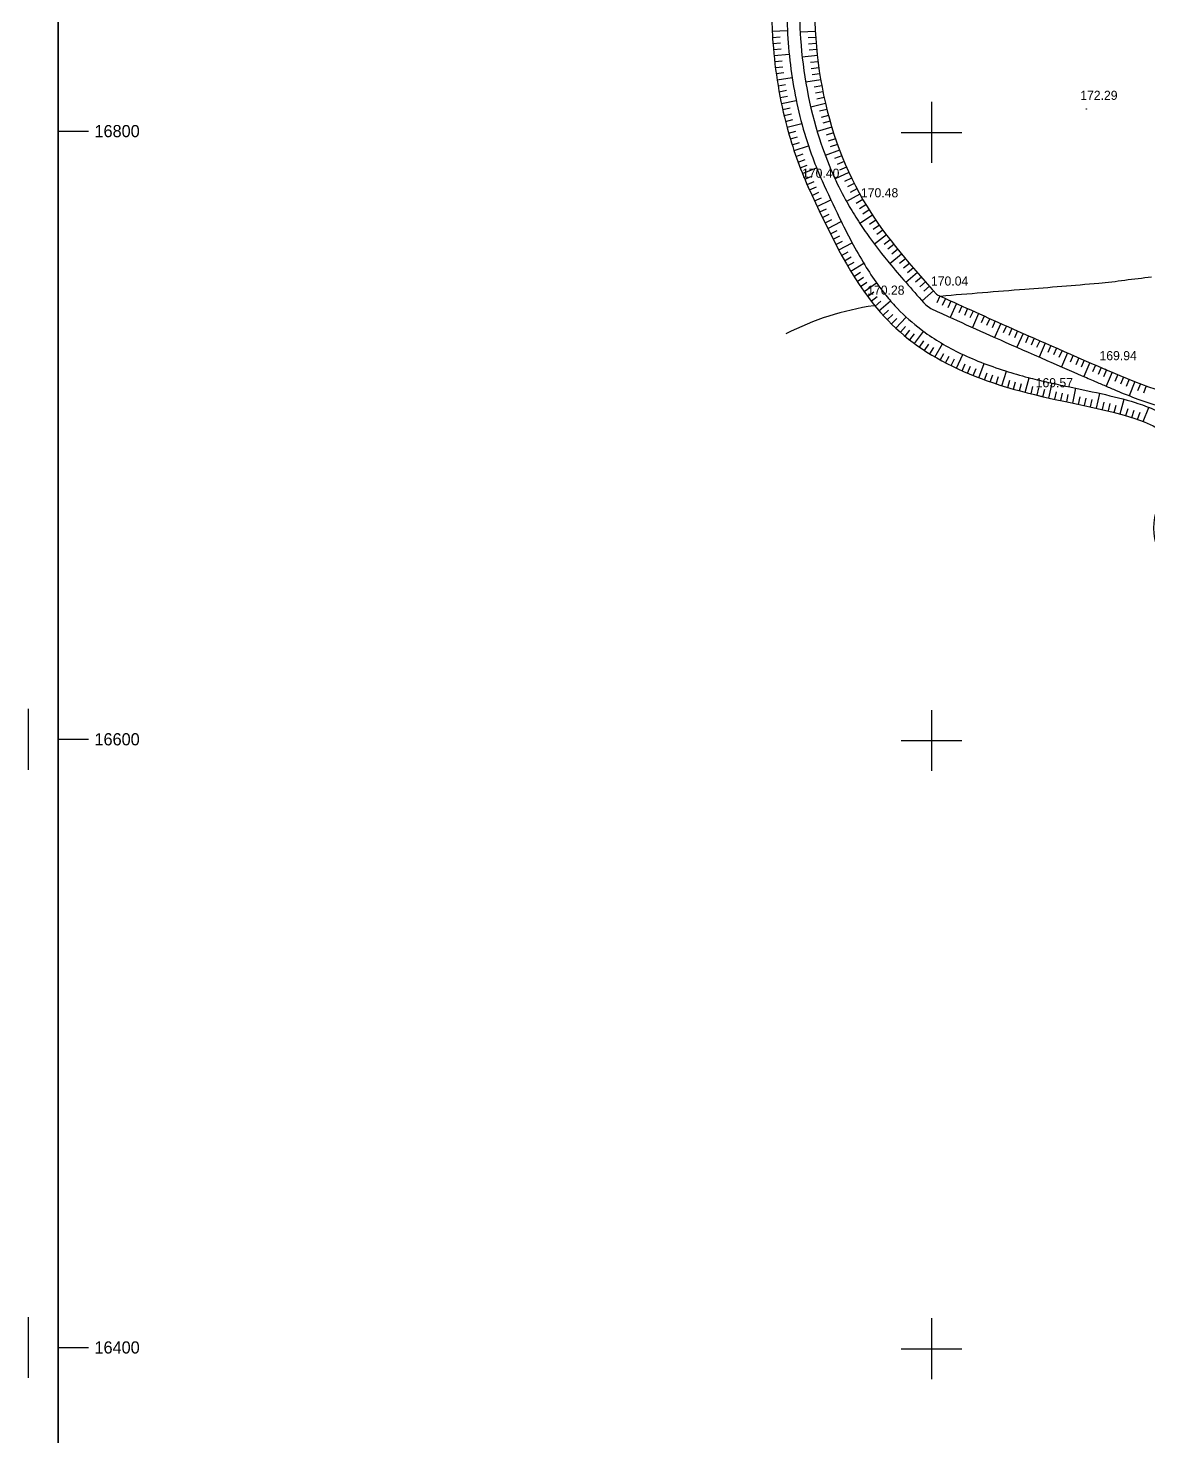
# Model space of a CAD drawing. Extents: x -83928 to -81707, y 15464 to 18601.
# Drawn here: x -83897.1 to -83528.5, y 16371 to 16834.3 of the extents above; entities that cross this region are included whole.
import ezdxf
from ezdxf.enums import TextEntityAlignment as Align

# ---------------------------------------------------------------- set-up
doc = ezdxf.new("R2010")
doc.units = 0
doc.header["$MEASUREMENT"] = 0
doc.linetypes.add('ACAD_ISO03W100', pattern=[30, 12, -18])
for name, color, linetype in [('ALT', 7, 'Continuous'), ('CarPerim', 7, 'Continuous'), ('Carroyage 1', 7, 'Continuous'), ('CarTexte', 7, 'Continuous'), ('CNiv_1', 1, 'Continuous'), ('ECOULEMENT', 160, 'ACAD_ISO03W100'), ('POINTS', 3, 'Continuous'), ('Talus', 5, 'Continuous')]:
    doc.layers.add(name, color=color, linetype=linetype)

msp = doc.modelspace()

# ---------------------------------------------------------------- linework, layer by layer
at = {"layer": 'CarPerim'}
msp.add_line((-83887.33, 17000.42), (-83887.33, 15477.8), dxfattribs=at)
at = {"layer": 'Carroyage 1'}
for p, q in [((-83887.33, 16810.42), (-83887.33, 16790.42)), ((-83600, 16810), (-83600, 16790)), ((-83887.33, 16800.42), (-83877.33, 16800.42)), ((-83610, 16800), (-83590, 16800)), ((-83897.14, 16610.42), (-83897.14, 16590.42)), ((-83887.33, 16610.42), (-83887.33, 16590.42)), ((-83600, 16610), (-83600, 16590)), ((-83887.33, 16600.42), (-83877.33, 16600.42)), ((-83610, 16600), (-83590, 16600)), ((-83897.14, 16410.42), (-83897.14, 16390.42)), ((-83887.33, 16410.42), (-83887.33, 16390.42)), ((-83600, 16410), (-83600, 16390)), ((-83887.33, 16400.42), (-83877.33, 16400.42)), ((-83610, 16400), (-83590, 16400))]:
    msp.add_line(p, q, dxfattribs=at)
at = {"layer": 'CNiv_1', "color": 0}
msp.add_lwpolyline([(-81721.1, 18600.42), (-81721.1, 15464.43), (-83887.33, 15464.43), (-83887.33, 18600.42)], close=True, dxfattribs=at)
at = {"layer": 'CNiv_1', "elevation": 170}
for points in [[(-83527.67, 16752.33, 0.012668), (-83536.47, 16751.31, -0.013085), (-83545, 16750.33, -0.003104), (-83569.38, 16748.33, 0.002558), (-83597.07, 16746.08, 0.002558)], [(-83618.72, 16743.04, 0.000015), (-83619, 16743, 0.081901), (-83647.9, 16733.75)]]:
    msp.add_lwpolyline(points, format="xyb", dxfattribs=at)
at = {"layer": 'ECOULEMENT', "linetype": 'ByBlock', "extrusion": (0.000932032, -0.005533, 0.999984)}
msp.add_line((-83601.93, 16743.26, 196), (-83600.26, 16742.04, 195.98), dxfattribs=at)
at = {"layer": 'ECOULEMENT', "linetype": 'ByBlock'}
for points, knots in [([(-83680.06, 17000, 199.34), (-83679.23, 16995.51, 199.28), (-83678.07, 16991.22, 199.23), (-83675.25, 16982.79, 199.12), (-83673.56, 16978.67, 199.06), (-83669.93, 16970.8, 198.95), (-83667.99, 16967.05, 198.9), (-83664.08, 16959.85, 198.8), (-83662.1, 16956.4, 198.76), (-83658.27, 16949.73, 198.66), (-83656.43, 16946.52, 198.62), (-83653.05, 16940.31, 198.53), (-83651.51, 16937.3, 198.49), (-83648.86, 16931.49, 198.42), (-83647.75, 16928.69, 198.38), (-83646.56, 16924.92, 198.33), (-83646.27, 16923.87, 198.32), (-83645.82, 16922.06, 198.29), (-83645.65, 16921.28, 198.28), (-83645.39, 16919.94, 198.27), (-83645.3, 16919.36, 198.26), (-83645.12, 16918.19, 198.24), (-83645.05, 16917.6, 198.24), (-83644.85, 16915.79, 198.21), (-83644.76, 16914.55, 198.2), (-83644.6, 16910.39, 198.15), (-83644.7, 16907.33, 198.11), (-83645.23, 16900.85, 198.04), (-83645.66, 16897.44, 198), (-83646.74, 16890.33, 197.91), (-83647.38, 16886.63, 197.87), (-83648.73, 16878.98, 197.78), (-83649.43, 16875.03, 197.74), (-83650.43, 16868.76, 197.67), (-83650.76, 16866.51, 197.64), (-83651.26, 16862.74, 197.6), (-83651.44, 16861.23, 197.58), (-83651.97, 16856.36, 197.52), (-83652.23, 16853, 197.48), (-83652.73, 16842.92, 197.36), (-83652.67, 16836.19, 197.28), (-83651.5, 16820.03, 197.08), (-83649.97, 16810.65, 196.96), (-83645.71, 16794.86, 196.76), (-83643.41, 16788.32, 196.67), (-83640.58, 16782, 196.59)], [370.051749, 370.051749, 370.051749, 370.051749, 380.825452, 380.825452, 392.226016, 392.226016, 403.62658, 403.62658, 415.027144, 415.027144, 426.427707, 426.427707, 437.828271, 437.828271, 449.228835, 449.228835, 453.669195, 453.669195, 457.022788, 457.022788, 459.539616, 459.539616, 462.056445, 462.056445, 467.090101, 467.090101, 478.371146, 478.371146, 489.652191, 489.652191, 500.933236, 500.933236, 512.214281, 512.214281, 518.376147, 518.376147, 522.400761, 522.400761, 531.282948, 531.282948, 549.047322, 549.047322, 574.233149, 574.233149, 592.709848, 592.709848, 592.709848, 592.709848]), ([(-83680.06, 17000, 199.34), (-83679.23, 16995.51, 199.28), (-83678.07, 16991.22, 199.23), (-83675.25, 16982.79, 199.12), (-83673.56, 16978.67, 199.06), (-83669.93, 16970.8, 198.95), (-83667.99, 16967.05, 198.9), (-83664.08, 16959.85, 198.8), (-83662.1, 16956.4, 198.76), (-83658.27, 16949.73, 198.66), (-83656.43, 16946.52, 198.62), (-83653.05, 16940.31, 198.53), (-83651.51, 16937.3, 198.49), (-83648.86, 16931.49, 198.42), (-83647.75, 16928.69, 198.38), (-83646.56, 16924.92, 198.33), (-83646.27, 16923.87, 198.32), (-83645.82, 16922.06, 198.29), (-83645.65, 16921.28, 198.28), (-83645.39, 16919.94, 198.27), (-83645.3, 16919.36, 198.26), (-83645.12, 16918.19, 198.24), (-83645.05, 16917.6, 198.24), (-83644.85, 16915.79, 198.21), (-83644.76, 16914.55, 198.2), (-83644.6, 16910.39, 198.15), (-83644.7, 16907.33, 198.11), (-83645.23, 16900.85, 198.04), (-83645.66, 16897.44, 198), (-83646.74, 16890.33, 197.91), (-83647.38, 16886.63, 197.87), (-83648.73, 16878.98, 197.78), (-83649.43, 16875.03, 197.74), (-83650.43, 16868.76, 197.67), (-83650.76, 16866.51, 197.64), (-83651.26, 16862.74, 197.6), (-83651.44, 16861.23, 197.58), (-83651.97, 16856.36, 197.52), (-83652.23, 16853, 197.48), (-83652.73, 16842.92, 197.36), (-83652.67, 16836.19, 197.28), (-83651.5, 16820.03, 197.08), (-83649.97, 16810.65, 196.96), (-83645.71, 16794.86, 196.76), (-83643.41, 16788.32, 196.67), (-83640.58, 16782, 196.59)], [370.051749, 370.051749, 370.051749, 370.051749, 380.825452, 380.825452, 392.226016, 392.226016, 403.62658, 403.62658, 415.027144, 415.027144, 426.427707, 426.427707, 437.828271, 437.828271, 449.228835, 449.228835, 453.669195, 453.669195, 457.022788, 457.022788, 459.539616, 459.539616, 462.056445, 462.056445, 467.090101, 467.090101, 478.371146, 478.371146, 489.652191, 489.652191, 500.933236, 500.933236, 512.214281, 512.214281, 518.376147, 518.376147, 522.400761, 522.400761, 531.282948, 531.282948, 549.047322, 549.047322, 574.233149, 574.233149, 592.709848, 592.709848, 592.709848, 592.709848]), ([(-83674.97, 17000, 199.32), (-83674.08, 16995.48, 199.26), (-83672.84, 16991.15, 199.21), (-83669.65, 16982.15, 199.09), (-83667.61, 16977.53, 199.03), (-83663.25, 16968.71, 198.91), (-83660.93, 16964.49, 198.85), (-83656.31, 16956.34, 198.74), (-83654.02, 16952.4, 198.68), (-83650.21, 16945.6, 198.59), (-83648.64, 16942.68, 198.55), (-83646.06, 16937.46, 198.48), (-83644.99, 16935.13, 198.45), (-83643.13, 16930.53, 198.39), (-83642.33, 16928.26, 198.36), (-83641.36, 16924.88, 198.31), (-83641.08, 16923.75, 198.3), (-83640.55, 16921.32, 198.27), (-83640.32, 16920.02, 198.25), (-83639.97, 16917.36, 198.22), (-83639.85, 16916, 198.2), (-83639.61, 16911.83, 198.15), (-83639.64, 16908.92, 198.11), (-83640, 16902.9, 198.04), (-83640.33, 16899.77, 198.01), (-83641.2, 16893.34, 197.93), (-83641.73, 16890.03, 197.89), (-83642.89, 16883.25, 197.82), (-83643.52, 16879.78, 197.78), (-83644.74, 16872.71, 197.69), (-83645.33, 16869.1, 197.65), (-83646.1, 16863.63, 197.59), (-83646.34, 16861.8, 197.57), (-83646.77, 16858.03, 197.52), (-83646.95, 16856.09, 197.5), (-83647.26, 16852.2, 197.46), (-83647.37, 16850.26, 197.43), (-83647.62, 16844.43, 197.36), (-83647.65, 16840.54, 197.32), (-83647.32, 16828.92, 197.18), (-83646.53, 16821.23, 197.08), (-83643.74, 16806.13, 196.89), (-83641.74, 16798.73, 196.79), (-83638.15, 16789.04, 196.67), (-83637.13, 16786.52, 196.63), (-83636.02, 16784.04, 196.6)], [370.829307, 370.829307, 370.829307, 370.829307, 382.405527, 382.405527, 395.981707, 395.981707, 409.557886, 409.557886, 423.134066, 423.134066, 433.685086, 433.685086, 442.402159, 442.402159, 451.119233, 451.119233, 455.497301, 455.497301, 460.593747, 460.593747, 465.690193, 465.690193, 475.883086, 475.883086, 486.075978, 486.075978, 496.26887, 496.26887, 506.461762, 506.461762, 516.654655, 516.654655, 521.682185, 521.682185, 526.971758, 526.971758, 532.261332, 532.261332, 542.84048, 542.84048, 563.998775, 563.998775, 585.15707, 585.15707, 592.709848, 592.709848, 592.709848, 592.709848]), ([(-83670.72, 17000, 199.31), (-83670.54, 16999.12, 199.3), (-83670.34, 16998.25, 199.29), (-83668.73, 16991.61, 199.2), (-83666.76, 16986.14, 199.13), (-83662.19, 16975.7, 198.99), (-83659.6, 16970.73, 198.92), (-83654.27, 16961.11, 198.79), (-83651.54, 16956.46, 198.72), (-83646.41, 16947.35, 198.6), (-83644, 16942.89, 198.54), (-83639.93, 16934.04, 198.42), (-83638.28, 16929.66, 198.36), (-83636.87, 16924.04, 198.29), (-83636.6, 16922.82, 198.27), (-83636.11, 16920.07, 198.24), (-83635.91, 16918.53, 198.22), (-83635.63, 16915.38, 198.18), (-83635.54, 16913.78, 198.16), (-83635.46, 16908.91, 198.1), (-83635.62, 16905.55, 198.06), (-83636.44, 16896.72, 197.96), (-83637.32, 16891.1, 197.89), (-83639.3, 16879.56, 197.76), (-83640.41, 16873.64, 197.69), (-83641.77, 16864.69, 197.59), (-83642.17, 16861.75, 197.55), (-83643.5, 16849.46, 197.41), (-83643.72, 16840.07, 197.3), (-83642.32, 16819.52, 197.05), (-83640.29, 16808.43, 196.91), (-83635.6, 16793.96, 196.72), (-83634.15, 16790.12, 196.67), (-83631.22, 16783.47, 196.58), (-83629.81, 16780.62, 196.54), (-83627.24, 16775.9, 196.47), (-83626.13, 16774.01, 196.45), (-83623.8, 16770.3, 196.4), (-83622.59, 16768.49, 196.37), (-83618.82, 16763.15, 196.29), (-83616.14, 16759.74, 196.25), (-83609.65, 16751.9, 196.13), (-83605.77, 16747.56, 196.07), (-83601.93, 16743.26, 196)], [371.554392, 371.554392, 371.554392, 371.554392, 373.930083, 373.930083, 389.825561, 389.825561, 405.721039, 405.721039, 421.616516, 421.616516, 437.511994, 437.511994, 453.407472, 453.407472, 457.787077, 457.787077, 463.259762, 463.259762, 468.732447, 468.732447, 479.677817, 479.677817, 496.870174, 496.870174, 514.062532, 514.062532, 522.339136, 522.339136, 548.44304, 548.44304, 580.263148, 580.263148, 592.041207, 592.041207, 601.207113, 601.207113, 607.526406, 607.526406, 613.845699, 613.845699, 626.484285, 626.484285, 643.622626, 643.622626, 643.622626, 643.622626]), ([(-83665.61, 17000, 199.29), (-83659.05, 16970.47, 198.92), (-83618.57, 16931.78, 198.32), (-83644.4, 16851.66, 197.44), (-83633.68, 16786.29, 196.62), (-83606.51, 16755.88, 196.17), (-83598.2, 16746.6, 196.03)], [372.535882, 372.535882, 372.535882, 372.535882, 458.160844, 522.362247, 606.574802, 643.622626, 643.622626, 643.622626, 643.622626]), ([(-83665.61, 17000, 199.29), (-83659.05, 16970.47, 198.92), (-83618.57, 16931.78, 198.32), (-83644.4, 16851.66, 197.44), (-83633.68, 16786.29, 196.62), (-83606.51, 16755.88, 196.17), (-83598.2, 16746.6, 196.03)], [372.535882, 372.535882, 372.535882, 372.535882, 458.160844, 522.362247, 606.574802, 643.622626, 643.622626, 643.622626, 643.622626]), ([(-83636.04, 16784.1, 196.6), (-83634.16, 16780.03, 196.55), (-83632.29, 16775.99, 196.49), (-83627.7, 16766.56, 196.36), (-83624.95, 16761.27, 196.29), (-83620.65, 16754.22, 196.19), (-83619.27, 16752.12, 196.16), (-83616.8, 16748.66, 196.11), (-83615.72, 16747.26, 196.09), (-83613.51, 16744.57, 196.05), (-83612.36, 16743.29, 196.04), (-83608.81, 16739.59, 195.98), (-83606.28, 16737.33, 195.94), (-83599.82, 16732.41, 195.87), (-83595.72, 16729.89, 195.82), (-83586.51, 16725.37, 195.74), (-83581.41, 16723.36, 195.7), (-83573.32, 16720.81, 195.64), (-83570.82, 16720.09, 195.63), (-83566.29, 16718.9, 195.6), (-83564.32, 16718.42, 195.59), (-83560.24, 16717.49, 195.56), (-83558.13, 16717.03, 195.55), (-83552.11, 16715.77, 195.52), (-83548.14, 16714.96, 195.49), (-83540.36, 16713.2, 195.45), (-83536.56, 16712.26, 195.42), (-83530.86, 16710.46, 195.38), (-83528.8, 16709.72, 195.37), (-83524.92, 16708.02, 195.34), (-83523.1, 16707.08, 195.32), (-83520.37, 16705.22, 195.29), (-83519.36, 16704.42, 195.28), (-83517.51, 16702.59, 195.25), (-83516.68, 16701.57, 195.23), (-83515.45, 16699.51, 195.2), (-83515.01, 16698.52, 195.19), (-83514.37, 16696.42, 195.16), (-83514.18, 16695.32, 195.15), (-83514.11, 16693.58, 195.13), (-83514.13, 16692.95, 195.12), (-83514.23, 16691.83, 195.11), (-83514.3, 16691.34, 195.1), (-83514.48, 16690.39, 195.09), (-83514.59, 16689.93, 195.09), (-83515.08, 16688.12, 195.07), (-83515.57, 16686.84, 195.05), (-83516.64, 16684.35, 195.03), (-83517.23, 16683.14, 195.01), (-83518.39, 16680.77, 194.99), (-83518.97, 16679.61, 194.98), (-83520.03, 16677.39, 194.95), (-83520.51, 16676.33, 194.94), (-83521.1, 16674.8, 194.92), (-83521.27, 16674.29, 194.92), (-83521.64, 16673.06, 194.91), (-83521.79, 16672.35, 194.9), (-83521.99, 16670.98, 194.88), (-83522.03, 16670.32, 194.87), (-83522.01, 16668.63, 194.85), (-83521.87, 16667.62, 194.84), (-83521.33, 16665.59, 194.81), (-83520.93, 16664.56, 194.8), (-83519.86, 16662.48, 194.77), (-83519.19, 16661.41, 194.76), (-83517.59, 16659.26, 194.73), (-83516.66, 16658.17, 194.71), (-83513.51, 16654.89, 194.66), (-83510.94, 16652.7, 194.63), (-83505.19, 16648.33, 194.56), (-83502.01, 16646.15, 194.52), (-83495.37, 16641.8, 194.45), (-83491.91, 16639.62, 194.41), (-83486.57, 16636.19, 194.35), (-83484.68, 16634.97, 194.33), (-83481.68, 16632.97, 194.3), (-83480.55, 16632.2, 194.29), (-83478.34, 16630.66, 194.26), (-83477.25, 16629.89, 194.25), (-83474.05, 16627.58, 194.21), (-83471.99, 16626.05, 194.18), (-83465.98, 16621.48, 194.11), (-83462.22, 16618.51, 194.06), (-83454.59, 16612.57, 193.97), (-83450.76, 16609.66, 193.92), (-83443.21, 16604.52, 193.83), (-83439.51, 16602.3, 193.8), (-83433.94, 16599.68, 193.75), (-83432.11, 16598.93, 193.73), (-83428.96, 16597.84, 193.71), (-83427.65, 16597.45, 193.7), (-83424.97, 16596.79, 193.68), (-83423.6, 16596.5, 193.68), (-83419.39, 16595.81, 193.66), (-83416.45, 16595.56, 193.64), (-83407.4, 16595.31, 193.61), (-83400.98, 16595.84, 193.6), (-83387.81, 16597.77, 193.58), (-83381.04, 16599.17, 193.58), (-83371.49, 16601.38, 193.57), (-83368.67, 16602.06, 193.57), (-83363.06, 16603.43, 193.57), (-83360.27, 16604.12, 193.57), (-83351.93, 16606.17, 193.57), (-83346.42, 16607.5, 193.57), (-83336.29, 16609.65, 193.56), (-83331.69, 16610.52, 193.56), (-83323.43, 16611.72, 193.55), (-83319.79, 16612.13, 193.54), (-83313.78, 16612.55, 193.53), (-83311.42, 16612.65, 193.52), (-83306.69, 16612.71, 193.51), (-83304.32, 16612.66, 193.5), (-83297.2, 16612.31, 193.47), (-83292.45, 16611.79, 193.45), (-83278.25, 16609.4, 193.38), (-83268.85, 16606.69, 193.31), (-83255.62, 16601.22, 193.21), (-83251.57, 16599.31, 193.17), (-83243.09, 16594.81, 193.09), (-83238.67, 16592.14, 193.04), (-83231.88, 16587.53, 192.97), (-83229.43, 16585.76, 192.94), (-83224.62, 16582.04, 192.88), (-83222.25, 16580.09, 192.85), (-83215.38, 16574.02, 192.75), (-83211.09, 16569.66, 192.69), (-83203.5, 16560.41, 192.55), (-83200.2, 16555.52, 192.48), (-83196.5, 16548.1, 192.38), (-83195.5, 16545.76, 192.35), (-83193.94, 16541.26, 192.29), (-83193.35, 16539.1, 192.26), (-83192.41, 16534.36, 192.2), (-83192.13, 16531.81, 192.17), (-83191.95, 16526.72, 192.11), (-83192.06, 16524.17, 192.08), (-83192.8, 16517.25, 192), (-83193.76, 16512.88, 191.95), (-83196.35, 16504.23, 191.85), (-83197.97, 16499.93, 191.81), (-83201.62, 16491.37, 191.72), (-83203.65, 16487.11, 191.67), (-83208.76, 16476.78, 191.56), (-83211.93, 16470.72, 191.5), (-83217.85, 16458.68, 191.37), (-83220.61, 16452.71, 191.31), (-83223.49, 16445.03, 191.23), (-83224.11, 16443.25, 191.21), (-83225.26, 16439.68, 191.17), (-83225.8, 16437.89, 191.15), (-83227.29, 16432.5, 191.09), (-83228.14, 16428.88, 191.05), (-83230.61, 16416.86, 190.91), (-83231.78, 16408.36, 190.81), (-83232.96, 16399.74, 190.71)], [0, 0, 0, 0, 12.921922, 12.921922, 31.007344, 31.007344, 39.175766, 39.175766, 45.158972, 45.158972, 51.142179, 51.142179, 63.108591, 63.108591, 79.36852, 79.36852, 95.628448, 95.628448, 102.462963, 102.462963, 107.482534, 107.482534, 112.502105, 112.502105, 121.529669, 121.529669, 130.557233, 130.557233, 136.053573, 136.053573, 141.549912, 141.549912, 145.105644, 145.105644, 148.661377, 148.661377, 151.475291, 151.475291, 154.289206, 154.289206, 155.863305, 155.863305, 157.086562, 157.086562, 158.309819, 158.309819, 161.953134, 161.953134, 165.596448, 165.596448, 169.239763, 169.239763, 172.883078, 172.883078, 174.875795, 174.875795, 177.972295, 177.972295, 181.068795, 181.068795, 186.053798, 186.053798, 191.0388, 191.0388, 196.023803, 196.023803, 201.008806, 201.008806, 210.935564, 210.935564, 220.862323, 220.862323, 230.789081, 230.789081, 236.25587, 236.25587, 239.605583, 239.605583, 242.955297, 242.955297, 249.654723, 249.654723, 263.053576, 263.053576, 277.972828, 277.972828, 292.892079, 292.892079, 300.083353, 300.083353, 305.092885, 305.092885, 310.102416, 310.102416, 320.12148, 320.12148, 339.900943, 339.900943, 359.680405, 359.680405, 368.005418, 368.005418, 376.330431, 376.330431, 392.980457, 392.980457, 406.869599, 406.869599, 417.742702, 417.742702, 424.703575, 424.703575, 431.664447, 431.664447, 445.586192, 445.586192, 473.429682, 473.429682, 485.91182, 485.91182, 500.053504, 500.053504, 508.214076, 508.214076, 516.374648, 516.374648, 532.695791, 532.695791, 549.016934, 549.016934, 556.318908, 556.318908, 562.836698, 562.836698, 570.405635, 570.405635, 577.974571, 577.974571, 591.132953, 591.132953, 604.291334, 604.291334, 617.449715, 617.449715, 636.322466, 636.322466, 655.195218, 655.195218, 660.908099, 660.908099, 666.620981, 666.620981, 678.046745, 678.046745, 704.4386, 704.4386, 704.4386, 704.4386]), ([(-83600.26, 16742.04, 195.98), (-83598.36, 16741.18, 195.97), (-83596.45, 16740.31, 195.95), (-83590.63, 16737.68, 195.9), (-83586.64, 16735.89, 195.87), (-83573.7, 16730.09, 195.76), (-83563.76, 16725.7, 195.67), (-83549.3, 16719.43, 195.55), (-83547.79, 16718.78, 195.54), (-83545.12, 16717.62, 195.52), (-83543.98, 16717.13, 195.51), (-83541.66, 16716.14, 195.49), (-83540.48, 16715.63, 195.48), (-83536.92, 16714.14, 195.45), (-83534.52, 16713.17, 195.43), (-83530.37, 16711.64, 195.4), (-83528.61, 16711.04, 195.38), (-83525.6, 16710.17, 195.36), (-83524.34, 16709.85, 195.36), (-83522.12, 16709.43, 195.34), (-83521.16, 16709.29, 195.34), (-83519.4, 16709.17, 195.33), (-83518.62, 16709.17, 195.33), (-83517.14, 16709.3, 195.33), (-83516.47, 16709.41, 195.33), (-83515.2, 16709.78, 195.33), (-83514.61, 16710, 195.33), (-83513.44, 16710.63, 195.33), (-83512.86, 16711.03, 195.34), (-83511.82, 16712.03, 195.34), (-83511.35, 16712.62, 195.35), (-83510.62, 16713.89, 195.36), (-83510.35, 16714.57, 195.37), (-83510.07, 16715.67, 195.38), (-83510, 16716.1, 195.39), (-83509.96, 16716.52, 195.39)], [0, 0, 0, 0, 7.979379, 7.979379, 23.938138, 23.938138, 55.855654, 55.855654, 59.483437, 59.483437, 62.079803, 62.079803, 64.67617, 64.67617, 69.868902, 69.868902, 73.851345, 73.851345, 76.876408, 76.876408, 79.267268, 79.267268, 81.208717, 81.208717, 82.787649, 82.787649, 84.088857, 84.088857, 85.390064, 85.390064, 86.691271, 86.691271, 87.992479, 87.992479, 88.82087, 88.82087, 88.82087, 88.82087])]:
    msp.add_open_spline(points, degree=3, knots=knots, dxfattribs=at)
for points in [[(-83640.58, 16782, 196.59), (-83619.17, 16743.6, 196.06), (-83563.77, 16713.17, 195.52), (-83519.21, 16692.4, 195.13), (-83526.23, 16675.17, 194.95), (-83484.25, 16628.67, 194.25), (-83428.06, 16592.41, 193.64), (-83367.59, 16597.18, 193.51), (-83309.91, 16607.67, 193.45), (-83232.38, 16581.68, 192.9), (-83197.77, 16535.71, 192.24), (-83227.83, 16447.67, 191.27), (-83237.92, 16400.42, 190.73)], [(-83640.58, 16782, 196.59), (-83619.17, 16743.6, 196.06), (-83563.77, 16713.17, 195.52), (-83519.21, 16692.4, 195.13), (-83526.23, 16675.17, 194.95), (-83484.25, 16628.67, 194.25), (-83428.06, 16592.41, 193.64), (-83367.59, 16597.18, 193.51), (-83309.91, 16607.67, 193.45), (-83232.38, 16581.68, 192.9), (-83197.77, 16535.71, 192.24), (-83227.83, 16447.67, 191.27), (-83237.92, 16400.42, 190.73)], [(-83598.2, 16746.6, 196.03), (-83542.76, 16722.05, 195.56), (-83514.93, 16717.09, 195.41), (-83516.68, 16724.84, 195.51)]]:
    msp.add_spline(points, degree=3, dxfattribs=at)
at = {"layer": 'POINTS', "extrusion": (0.002059, -0.012217, 0.999923)}
for centre in [(-83549.34, 16806.7, -182.42), (-83549.34, 16806.7, -182.42), (-83640.83, 16781.09, -182.42), (-83640.83, 16781.09, -182.42), (-83621.46, 16774.66, -182.42), (-83621.46, 16774.66, -182.42), (-83598.43, 16745.64, -182.42), (-83598.43, 16745.64, -182.42), (-83619.4, 16742.64, -182.42), (-83619.4, 16742.64, -182.42), (-83542.99, 16721.09, -182.42), (-83542.99, 16721.09, -182.42), (-83563.99, 16712.2, -182.42), (-83563.99, 16712.2, -182.42)]:
    msp.add_circle(centre, 0.05, dxfattribs=at)
at = {"layer": 'Talus'}
for p, q in [((-83652.41, 16833.24, 197.24), (-83647.42, 16833.49, 197.23)), ((-83652.3, 16831.24, 197.22), (-83649.81, 16831.4, 197.21)), ((-83638.23, 16833.2, 197.2), (-83643.22, 16832.93, 197.21)), ((-83638.11, 16831.21, 197.17), (-83640.6, 16831.04, 197.18)), ((-83652.17, 16829.25, 197.19), (-83649.67, 16829.43, 197.19)), ((-83652, 16827.26, 197.17), (-83649.51, 16827.47, 197.17)), ((-83651.82, 16825.26, 197.15), (-83646.84, 16825.76, 197.14)), ((-83637.58, 16825.23, 197.1), (-83642.55, 16824.68, 197.11)), ((-83637.96, 16829.21, 197.15), (-83640.45, 16829.01, 197.16)), ((-83637.78, 16827.22, 197.13), (-83640.27, 16826.98, 197.13)), ((-83651.61, 16823.28, 197.12), (-83649.12, 16823.56, 197.12)), ((-83651.37, 16821.29, 197.1), (-83648.89, 16821.6, 197.09)), ((-83637.34, 16823.24, 197.08), (-83639.82, 16822.94, 197.08)), ((-83637.08, 16821.26, 197.05), (-83639.56, 16820.92, 197.06)), ((-83651.11, 16819.31, 197.07), (-83648.63, 16819.65, 197.07)), ((-83650.82, 16817.33, 197.05), (-83645.88, 16818.08, 197.04)), ((-83650.5, 16815.35, 197.02), (-83648.04, 16815.76, 197.02)), ((-83636.47, 16817.31, 197), (-83641.4, 16816.47, 197.01)), ((-83636.79, 16819.28, 197.03), (-83639.26, 16818.9, 197.03)), ((-83650.16, 16813.38, 197), (-83647.7, 16813.83, 197)), ((-83649.79, 16811.42, 196.97), (-83647.34, 16811.89, 196.97)), ((-83636.12, 16815.34, 196.98), (-83638.58, 16814.89, 196.98)), ((-83635.75, 16813.38, 196.95), (-83638.2, 16812.88, 196.95)), ((-83635.34, 16811.42, 196.93), (-83637.78, 16810.89, 196.93)), ((-83649.4, 16809.46, 196.95), (-83644.5, 16810.48, 196.95)), ((-83648.98, 16807.5, 196.92), (-83646.54, 16808.05, 196.92)), ((-83634.9, 16809.47, 196.9), (-83639.77, 16808.33, 196.9)), ((-83634.43, 16807.52, 196.88), (-83636.86, 16806.92, 196.88)), ((-83648.53, 16805.55, 196.9), (-83646.1, 16806.13, 196.9)), ((-83648.05, 16803.61, 196.87), (-83645.63, 16804.22, 196.87)), ((-83647.55, 16801.68, 196.85), (-83642.72, 16802.97, 196.85)), ((-83633.93, 16805.59, 196.85), (-83636.35, 16804.94, 196.85)), ((-83633.4, 16803.66, 196.83), (-83635.81, 16802.98, 196.83)), ((-83647.01, 16799.75, 196.82), (-83644.61, 16800.43, 196.82)), ((-83646.45, 16797.83, 196.8), (-83644.06, 16798.55, 196.8)), ((-83632.84, 16801.74, 196.8), (-83637.63, 16800.3, 196.8)), ((-83632.25, 16799.83, 196.78), (-83634.63, 16799.07, 196.78)), ((-83631.62, 16797.93, 196.75), (-83633.99, 16797.13, 196.75)), ((-83645.86, 16795.92, 196.77), (-83643.48, 16796.67, 196.78)), ((-83645.25, 16794.02, 196.75), (-83640.5, 16795.59, 196.75)), ((-83644.6, 16792.12, 196.72), (-83642.24, 16792.95, 196.73)), ((-83630.28, 16794.16, 196.7), (-83634.96, 16792.4, 196.7)), ((-83630.97, 16796.04, 196.73), (-83633.32, 16795.2, 196.73)), ((-83643.93, 16790.24, 196.7), (-83641.58, 16791.1, 196.7)), ((-83643.23, 16788.37, 196.67), (-83640.89, 16789.26, 196.68)), ((-83642.49, 16786.51, 196.65), (-83637.85, 16788.37, 196.66)), ((-83629.56, 16792.3, 196.68), (-83631.88, 16791.38, 196.68)), ((-83628.8, 16790.45, 196.65), (-83631.11, 16789.48, 196.65)), ((-83628.02, 16788.61, 196.63), (-83630.3, 16787.6, 196.63)), ((-83641.73, 16784.66, 196.63), (-83639.43, 16785.63, 196.63)), ((-83640.94, 16782.82, 196.6), (-83638.65, 16783.83, 196.61)), ((-83627.2, 16786.78, 196.61), (-83631.74, 16784.69, 196.59)), ((-83626.34, 16784.97, 196.58), (-83628.59, 16783.89, 196.58)), ((-83623.58, 16779.65, 196.51), (-83627.96, 16777.22, 196.49)), ((-83625.46, 16783.18, 196.56), (-83627.69, 16782.05, 196.55)), ((-83624.54, 16781.4, 196.53), (-83626.75, 16780.23, 196.53)), ((-83622.6, 16777.91, 196.48), (-83624.76, 16776.65, 196.48)), ((-83621.58, 16776.19, 196.46), (-83623.72, 16774.89, 196.45)), ((-83620.53, 16774.49, 196.44), (-83622.64, 16773.15, 196.43)), ((-83619.44, 16772.81, 196.41), (-83623.62, 16770.06, 196.39)), ((-83618.33, 16771.15, 196.39), (-83620.39, 16769.73, 196.38)), ((-83617.18, 16769.5, 196.37), (-83619.22, 16768.06, 196.36)), ((-83614.83, 16766.27, 196.32), (-83618.82, 16763.27, 196.3)), ((-83616.02, 16767.88, 196.34), (-83618.04, 16766.41, 196.33)), ((-83613.61, 16764.68, 196.3), (-83615.59, 16763.16, 196.28)), ((-83612.38, 16763.11, 196.27), (-83614.34, 16761.56, 196.26)), ((-83611.13, 16761.55, 196.25), (-83613.08, 16759.97, 196.24)), ((-83609.87, 16760, 196.23), (-83613.72, 16756.82, 196.2)), ((-83608.59, 16758.46, 196.21), (-83610.5, 16756.85, 196.19)), ((-83607.3, 16756.93, 196.18), (-83609.2, 16755.31, 196.17)), ((-83604.68, 16753.9, 196.14), (-83608.45, 16750.62, 196.11)), ((-83605.99, 16755.41, 196.16), (-83607.89, 16753.78, 196.15)), ((-83603.37, 16752.4, 196.12), (-83605.24, 16750.75, 196.1)), ((-83602.04, 16750.9, 196.09), (-83603.91, 16749.24, 196.08)), ((-83599.38, 16747.91, 196.05), (-83603.11, 16744.58, 196.02)), ((-83600.71, 16749.41, 196.07), (-83602.58, 16747.74, 196.06)), ((-83597.29, 16746.18, 196.02), (-83598.32, 16743.91, 196)), ((-83595.47, 16745.36, 196.01), (-83596.5, 16743.08, 195.98)), ((-83593.65, 16744.53, 195.99), (-83594.68, 16742.26, 195.97)), ((-83591.82, 16743.71, 195.98), (-83593.88, 16739.15, 195.93)), ((-83590, 16742.89, 195.96), (-83591.03, 16740.61, 195.94)), ((-83588.18, 16742.06, 195.94), (-83589.21, 16739.79, 195.92)), ((-83586.36, 16741.24, 195.93), (-83587.38, 16738.96, 195.91)), ((-83584.53, 16740.42, 195.91), (-83586.58, 16735.86, 195.87)), ((-83582.71, 16739.6, 195.9), (-83583.73, 16737.32, 195.87)), ((-83580.88, 16738.79, 195.88), (-83581.9, 16736.5, 195.86)), ((-83579.06, 16737.97, 195.87), (-83580.08, 16735.69, 195.84)), ((-83577.23, 16737.15, 195.85), (-83579.27, 16732.59, 195.8)), ((-83575.4, 16736.34, 195.84), (-83576.42, 16734.06, 195.81)), ((-83573.58, 16735.53, 195.82), (-83574.59, 16733.24, 195.8)), ((-83571.75, 16734.72, 195.8), (-83572.76, 16732.43, 195.78)), ((-83569.92, 16733.91, 195.79), (-83571.94, 16729.34, 195.74)), ((-83568.09, 16733.1, 195.77), (-83569.1, 16730.81, 195.75)), ((-83566.26, 16732.29, 195.76), (-83567.27, 16730, 195.73)), ((-83564.43, 16731.49, 195.74), (-83565.44, 16729.2, 195.72)), ((-83562.6, 16730.68, 195.73), (-83564.61, 16726.1, 195.68)), ((-83560.77, 16729.88, 195.71), (-83561.77, 16727.59, 195.69)), ((-83558.93, 16729.08, 195.7), (-83559.94, 16726.79, 195.67)), ((-83557.1, 16728.28, 195.68), (-83558.1, 16725.99, 195.66)), ((-83555.27, 16727.48, 195.67), (-83557.27, 16722.89, 195.62)), ((-83553.44, 16726.68, 195.65), (-83554.43, 16724.39, 195.63)), ((-83551.6, 16725.88, 195.64), (-83552.6, 16723.59, 195.61)), ((-83549.77, 16725.08, 195.62), (-83550.76, 16722.79, 195.6)), ((-83547.93, 16724.29, 195.6), (-83549.92, 16719.7, 195.56)), ((-83546.1, 16723.49, 195.59), (-83547.09, 16721.2, 195.56)), ((-83544.26, 16722.7, 195.57), (-83545.25, 16720.4, 195.55)), ((-83542.42, 16721.91, 195.56), (-83543.42, 16719.61, 195.53)), ((-83540.59, 16721.12, 195.54), (-83542.56, 16716.52, 195.49)), ((-83538.75, 16720.33, 195.53), (-83539.73, 16718.03, 195.5)), ((-83536.91, 16719.55, 195.51), (-83537.87, 16717.25, 195.49)), ((-83535.06, 16718.79, 195.5), (-83536, 16716.48, 195.47)), ((-83533.2, 16718.05, 195.48), (-83535.03, 16713.4, 195.43)), ((-83531.33, 16717.33, 195.47), (-83532.22, 16714.99, 195.44)), ((-83529.46, 16716.64, 195.45), (-83530.3, 16714.28, 195.43))]:
    msp.add_line(p, q, dxfattribs=at)
at = {"layer": 'Talus', "linetype": 'ByBlock', "extrusion": (0.000932032, -0.005533, 0.999984)}
for p, q in [((-83640.16, 16781.09, 196.58), (-83637.89, 16782.14, 196.58)), ((-83639.32, 16779.28, 196.55), (-83637.05, 16780.33, 196.56)), ((-83638.47, 16777.46, 196.53), (-83636.21, 16778.52, 196.53)), ((-83637.63, 16775.65, 196.5), (-83633.1, 16777.78, 196.52)), ((-83636.78, 16773.84, 196.48), (-83634.52, 16774.91, 196.49)), ((-83635.92, 16772.04, 196.46), (-83633.66, 16773.12, 196.46)), ((-83635.05, 16770.23, 196.43), (-83632.8, 16771.32, 196.44)), ((-83634.17, 16768.44, 196.41), (-83629.69, 16770.64, 196.42)), ((-83633.28, 16766.65, 196.38), (-83631.05, 16767.77, 196.39)), ((-83632.38, 16764.86, 196.36), (-83630.15, 16766, 196.36)), ((-83631.46, 16763.08, 196.33), (-83629.25, 16764.24, 196.34)), ((-83630.53, 16761.32, 196.31), (-83626.12, 16763.67, 196.32)), ((-83629.58, 16759.56, 196.29), (-83627.39, 16760.76, 196.29)), ((-83628.6, 16757.81, 196.26), (-83626.43, 16759.04, 196.27)), ((-83627.61, 16756.08, 196.24), (-83625.45, 16757.34, 196.25)), ((-83626.59, 16754.36, 196.21), (-83622.31, 16756.94, 196.23)), ((-83625.54, 16752.65, 196.19), (-83623.42, 16753.98, 196.2)), ((-83624.47, 16750.97, 196.17), (-83622.37, 16752.33, 196.18)), ((-83623.36, 16749.3, 196.14), (-83621.29, 16750.7, 196.15)), ((-83622.22, 16747.65, 196.12), (-83618.14, 16750.54, 196.14)), ((-83621.05, 16746.03, 196.1), (-83619.04, 16747.52, 196.11)), ((-83619.84, 16744.44, 196.07), (-83617.87, 16745.98, 196.09)), ((-83618.59, 16742.88, 196.05), (-83616.66, 16744.47, 196.06)), ((-83617.3, 16741.35, 196.03), (-83613.52, 16744.63, 196.06)), ((-83615.97, 16739.86, 196.01), (-83614.13, 16741.55, 196.02)), ((-83614.6, 16738.4, 195.98), (-83612.8, 16740.14, 196)), ((-83613.19, 16736.99, 195.96), (-83611.44, 16738.77, 195.98)), ((-83611.74, 16735.61, 195.94), (-83608.35, 16739.28, 195.97)), ((-83610.25, 16734.27, 195.92), (-83608.61, 16736.16, 195.94)), ((-83608.73, 16732.98, 195.9), (-83607.14, 16734.91, 195.92)), ((-83607.17, 16731.73, 195.88), (-83605.63, 16733.7, 195.9)), ((-83605.57, 16730.52, 195.86), (-83602.61, 16734.55, 195.9)), ((-83603.94, 16729.36, 195.84), (-83602.52, 16731.41, 195.86)), ((-83602.29, 16728.24, 195.82), (-83600.92, 16730.33, 195.84)), ((-83600.6, 16727.17, 195.8), (-83599.28, 16729.29, 195.83)), ((-83598.89, 16726.13, 195.79), (-83596.36, 16730.45, 195.83)), ((-83597.15, 16725.14, 195.77), (-83595.94, 16727.33, 195.79)), ((-83595.39, 16724.19, 195.75), (-83594.23, 16726.41, 195.78)), ((-83593.61, 16723.29, 195.74), (-83592.5, 16725.53, 195.76)), ((-83591.81, 16722.42, 195.72), (-83589.68, 16726.94, 195.77)), ((-83589.99, 16721.59, 195.7), (-83588.97, 16723.87, 195.73)), ((-83588.15, 16720.79, 195.69), (-83587.18, 16723.09, 195.71)), ((-83584.44, 16719.3, 195.66), (-83582.66, 16723.97, 195.71)), ((-83586.3, 16720.03, 195.67), (-83585.37, 16722.35, 195.7)), ((-83582.57, 16718.6, 195.64), (-83581.71, 16720.95, 195.67)), ((-83580.68, 16717.94, 195.63), (-83579.87, 16720.3, 195.66)), ((-83578.78, 16717.3, 195.62), (-83578, 16719.68, 195.64)), ((-83576.88, 16716.69, 195.6), (-83575.39, 16721.46, 195.66)), ((-83574.97, 16716.11, 195.59), (-83574.25, 16718.5, 195.62)), ((-83569.19, 16714.5, 195.55), (-83567.93, 16719.33, 195.61)), ((-83573.05, 16715.55, 195.58), (-83572.36, 16717.95, 195.61)), ((-83571.12, 16715.01, 195.57), (-83570.46, 16717.42, 195.59)), ((-83567.25, 16714, 195.54), (-83566.65, 16716.43, 195.57)), ((-83565.31, 16713.53, 195.53), (-83564.73, 16715.96, 195.56)), ((-83563.36, 16713.07, 195.52), (-83562.8, 16715.51, 195.55)), ((-83561.41, 16712.63, 195.51), (-83560.33, 16717.51, 195.56)), ((-83559.45, 16712.21, 195.5), (-83558.93, 16714.65, 195.52)), ((-83557.5, 16711.79, 195.48), (-83556.98, 16714.24, 195.51)), ((-83555.54, 16711.38, 195.47), (-83555.03, 16713.83, 195.5)), ((-83553.58, 16710.97, 195.46), (-83552.56, 16715.86, 195.52)), ((-83545.76, 16709.3, 195.42), (-83544.67, 16714.18, 195.47)), ((-83551.63, 16710.56, 195.45), (-83551.11, 16713.01, 195.48)), ((-83549.67, 16710.15, 195.44), (-83549.15, 16712.59, 195.47)), ((-83547.71, 16709.73, 195.43), (-83547.18, 16712.17, 195.46)), ((-83543.81, 16708.85, 195.41), (-83543.24, 16711.29, 195.43)), ((-83541.86, 16708.39, 195.39), (-83541.27, 16710.82, 195.42)), ((-83539.92, 16707.9, 195.38), (-83539.3, 16710.33, 195.41)), ((-83537.99, 16707.39, 195.37), (-83536.67, 16712.21, 195.42)), ((-83536.07, 16706.85, 195.36), (-83535.36, 16709.24, 195.38)), ((-83530.39, 16704.92, 195.32), (-83528.55, 16709.57, 195.37)), ((-83534.16, 16706.26, 195.34), (-83533.39, 16708.64, 195.37)), ((-83532.26, 16705.62, 195.33), (-83531.43, 16707.98, 195.36))]:
    msp.add_line(p, q, dxfattribs=at)

# ---------------------------------------------------------------- texts
at = {"layer": 'ALT', "extrusion": (0.002059, -0.012217, 0.999923)}
for s, p in [('172.29', (-83551.33, 16809.7, -182.42)), ('172.29', (-83551.33, 16809.7, -182.42)), ('170.40', (-83642.83, 16784.09, -182.42)), ('170.40', (-83642.83, 16784.09, -182.42)), ('170.48', (-83623.46, 16777.66, -182.42)), ('170.48', (-83623.46, 16777.66, -182.42)), ('170.04', (-83600.43, 16748.64, -182.42)), ('170.04', (-83600.43, 16748.64, -182.42)), ('170.28', (-83621.4, 16745.64, -182.42)), ('170.28', (-83621.4, 16745.64, -182.42)), ('169.94', (-83544.99, 16724.09, -182.42)), ('169.94', (-83544.99, 16724.09, -182.42)), ('169.57', (-83565.99, 16715.2, -182.42)), ('169.57', (-83565.99, 16715.2, -182.42))]:
    msp.add_text(s, height=3, rotation=359.9958, dxfattribs=at).set_placement(p)
at = {"layer": 'CarTexte'}
for s, p in [('16800', (-83875.33, 16800.42)), ('16600', (-83875.33, 16600.42)), ('16400', (-83875.33, 16400.42))]:
    msp.add_text(s, height=4, dxfattribs=at).set_placement(p, align=Align.MIDDLE_LEFT)

doc.saveas('drawing.dxf')
